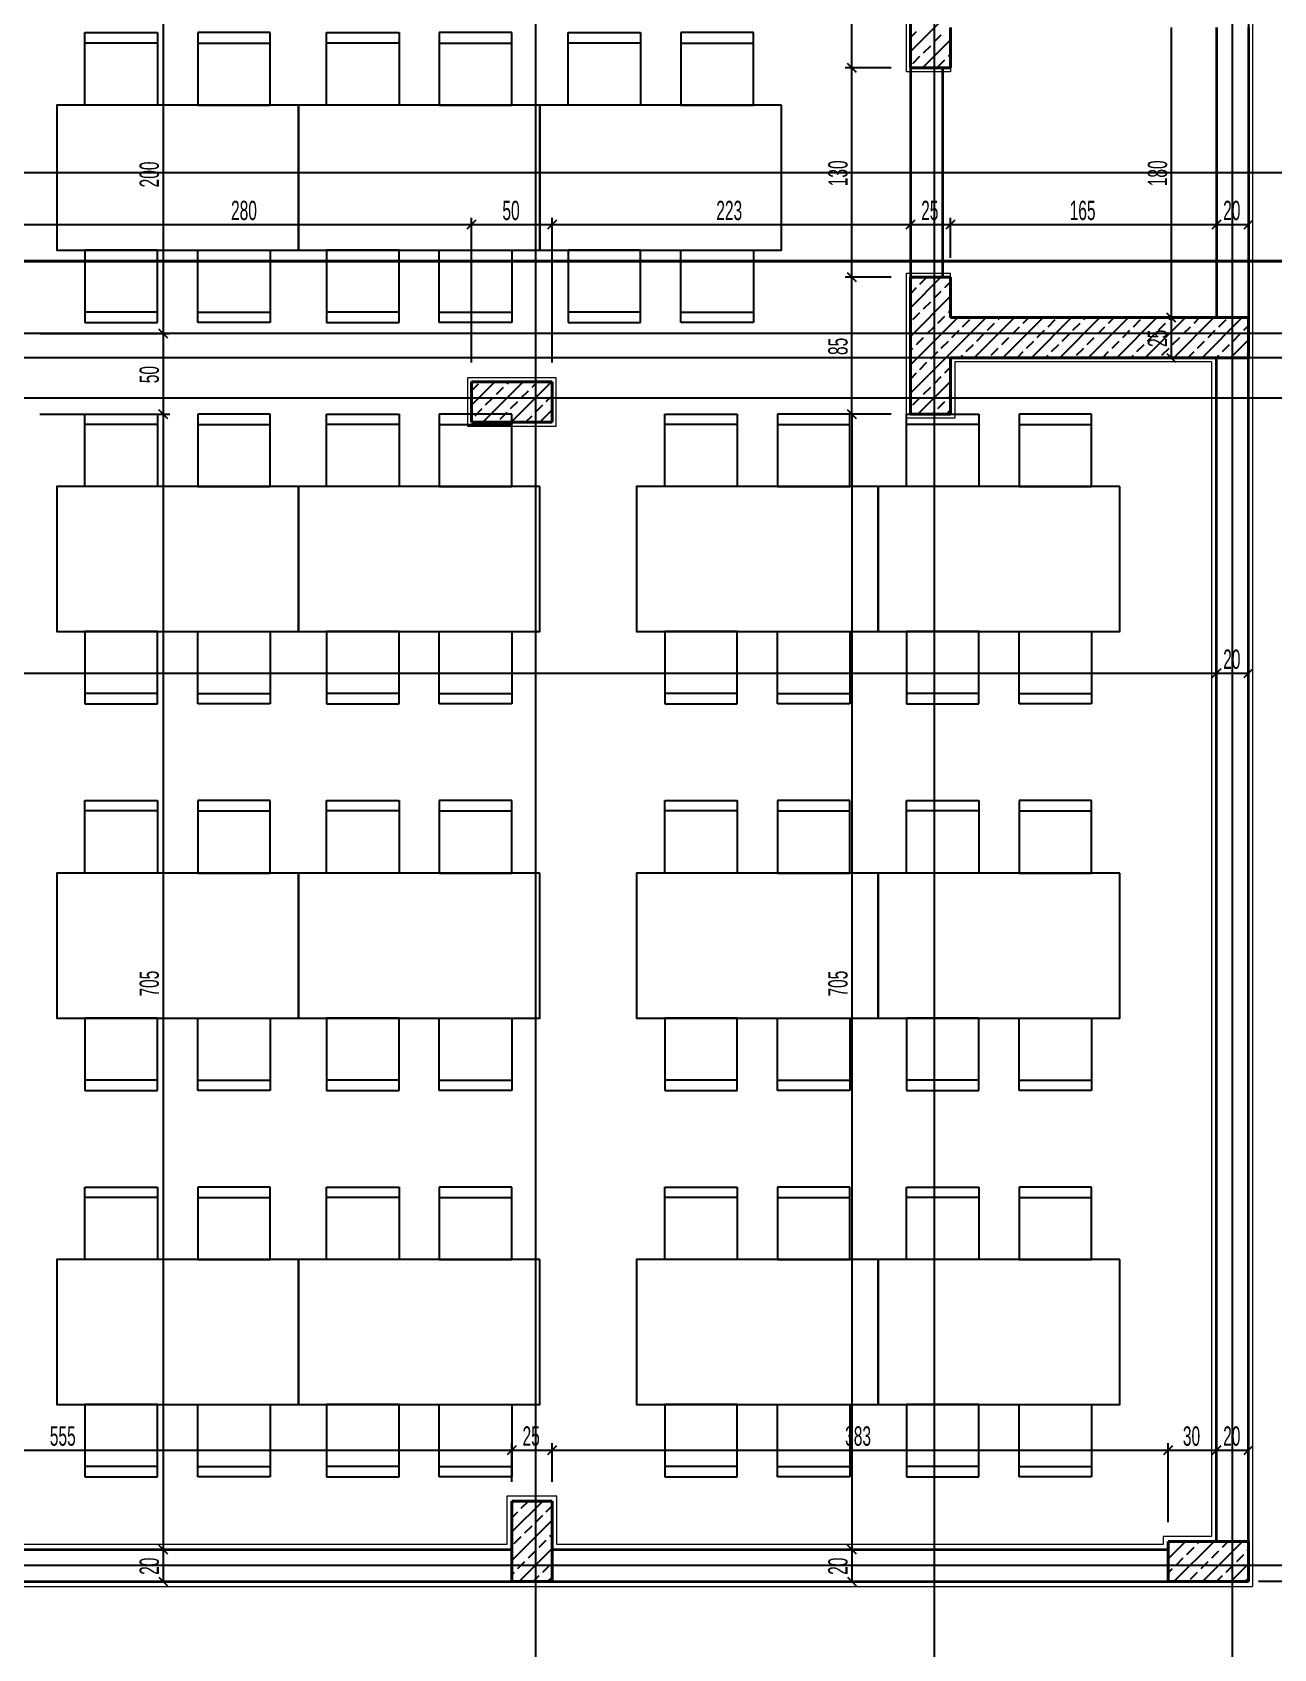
# Model space of a CAD drawing. Header units: inches. Extents: x -7543 to -822, y 102837 to 190349.
# Drawn here: x -836.4288 to -836.3518, y 102836.8108 to 102836.9112 of the extents above; entities that cross this region are included whole.
import ezdxf

# ---------------------------------------------------------------- set-up
doc = ezdxf.new("R2010")
doc.units = ezdxf.units.IN
doc.header["$MEASUREMENT"] = 0
for name, pattern in [('__ZG_T_P__9', [22, 1, -10, 1, -10]), ('DASHDOTX2', [2, 1, -0.5, 0, -0.5]), ('DASHED', [19.05, 12.7, -6.35])]:
    doc.linetypes.add(name, pattern=pattern)
doc.layers.get('Defpoints').update_dxf_attribs({"lineweight": 25})
for name, color, linetype, lineweight in [('AKS', 1, 'Continuous', 25), ('ICOL', 55, 'Continuous', 25), ('İZ DÜŞÜM', 253, 'Continuous', 20), ('KESİT', 7, 'Continuous', 40), ('KOLON', 2, 'Continuous', 40), ('SIVA', 150, 'Continuous', 15), ('TARAMA', 8, 'Continuous', 25)]:
    doc.layers.add(name, color=color, linetype=linetype, lineweight=lineweight)
doc.layers.add('DUVAR', color=7, linetype='Continuous', lineweight=35, true_color=0xfc4642)
doc.layers.add('TEFRİŞ', color=7, linetype='Continuous', lineweight=25, true_color=0x78462c)
doc.styles.add('OLCU', font='tromand.shx', dxfattribs={"width": 0.6, "height": 12})

msp = doc.modelspace()

# ---------------------------------------------------------------- linework, layer by layer
at = {"layer": 'AKS', "linetype": 'DASHDOTX2', "ltscale": 10}
for p, q in [((-836.39758, 102836.79642), (-836.39758, 102837.03038)), ((-836.37282, 102836.79642), (-836.37282, 102837.03038)), ((-836.35432, 102836.79642), (-836.35432, 102837.03038)), ((-836.54707, 102836.90249), (-836.34219, 102836.90249)), ((-836.34219, 102836.89249), (-836.54707, 102836.89249)), ((-836.34219, 102836.89099), (-836.63457, 102836.89099)), ((-836.34219, 102836.88849), (-836.54707, 102836.88849)), ((-836.34219, 102836.81599), (-836.54582, 102836.81599))]:
    msp.add_line(p, q, dxfattribs=at)
at = {"layer": 'Defpoints', "color": 6}
for p, q in [((-836.35332, 102836.98999), (-836.35332, 102836.81499)), ((-836.35332, 102836.81499), (-836.74082, 102836.81499))]:
    msp.add_line(p, q, dxfattribs=at)
at = {"layer": 'Defpoints', "color": 3}
for p, q in [((-836.37432, 102836.90899), (-836.37432, 102836.91199)), ((-836.37432, 102836.89599), (-836.37432, 102836.90899)), ((-836.37432, 102836.89299), (-836.37432, 102836.89599)), ((-836.37432, 102836.89099), (-836.37432, 102836.89299)), ((-836.37432, 102836.88749), (-836.37432, 102836.89099)), ((-836.36382, 102836.89099), (-836.37182, 102836.89099)), ((-836.37182, 102836.89099), (-836.37182, 102836.88749)), ((-836.35532, 102836.89099), (-836.36382, 102836.89099)), ((-836.35532, 102836.81749), (-836.35532, 102836.89099)), ((-836.37182, 102836.88749), (-836.37432, 102836.88749)), ((-836.39907, 102836.81699), (-836.39907, 102836.81999)), ((-836.39907, 102836.81999), (-836.39657, 102836.81999)), ((-836.39657, 102836.81999), (-836.39657, 102836.81699)), ((-836.35832, 102836.81699), (-836.35832, 102836.81749)), ((-836.35832, 102836.81749), (-836.35532, 102836.81749)), ((-836.45457, 102836.81699), (-836.39907, 102836.81699)), ((-836.39657, 102836.81699), (-836.35832, 102836.81699))]:
    msp.add_line(p, q, dxfattribs=at)
at = {"layer": 'DUVAR'}
for p, q in [((-836.35532, 102836.91149), (-836.35532, 102836.89349)), ((-836.35332, 102836.91149), (-836.35332, 102836.89349)), ((-836.37432, 102836.90899), (-836.37432, 102836.89599)), ((-836.37232, 102836.90899), (-836.37232, 102836.89599)), ((-836.35532, 102836.81749), (-836.35532, 102836.89099)), ((-836.35332, 102836.81749), (-836.35332, 102836.89099)), ((-836.45457, 102836.81699), (-836.39907, 102836.81699)), ((-836.39657, 102836.81699), (-836.35832, 102836.81699)), ((-836.45457, 102836.81499), (-836.39907, 102836.81499)), ((-836.39657, 102836.81499), (-836.35832, 102836.81499))]:
    msp.add_line(p, q, dxfattribs=at)
at = {"layer": 'ICOL'}
for p, q in [((-836.37795, 102836.90899), (-836.37795, 102836.91549)), ((-836.42072, 102836.91249), (-836.42072, 102836.89249)), ((-836.35812, 102836.91149), (-836.35812, 102836.89349)), ((-836.37552, 102836.90899), (-836.37837, 102836.90899)), ((-836.37552, 102836.90899), (-836.37837, 102836.90899)), ((-836.37768, 102836.90872), (-836.37822, 102836.90926)), ((-836.37822, 102836.90926), (-836.37768, 102836.90872)), ((-836.37795, 102836.89599), (-836.37795, 102836.90899)), ((-836.40157, 102836.89069), (-836.40157, 102836.89969)), ((-836.40157, 102836.89069), (-836.40157, 102836.89969)), ((-836.39657, 102836.89069), (-836.39657, 102836.89969)), ((-836.39657, 102836.89069), (-836.39657, 102836.89969)), ((-836.37432, 102836.89719), (-836.37432, 102836.89969)), ((-836.37432, 102836.89719), (-836.37432, 102836.89969)), ((-836.37182, 102836.89719), (-836.37182, 102836.89969)), ((-836.37182, 102836.89719), (-836.37182, 102836.89969)), ((-836.35532, 102836.89715), (-836.35532, 102836.89969)), ((-836.35532, 102836.89715), (-836.35532, 102836.89969)), ((-836.35332, 102836.89718), (-836.35332, 102836.89969)), ((-836.42957, 102836.89927), (-836.40157, 102836.89927)), ((-836.40184, 102836.899), (-836.4013, 102836.89954)), ((-836.4013, 102836.89954), (-836.40184, 102836.899)), ((-836.40157, 102836.89927), (-836.39657, 102836.89927)), ((-836.39684, 102836.899), (-836.3963, 102836.89954)), ((-836.3963, 102836.89954), (-836.39684, 102836.899)), ((-836.39657, 102836.89927), (-836.37432, 102836.89927)), ((-836.37459, 102836.899), (-836.37405, 102836.89954)), ((-836.37405, 102836.89954), (-836.37459, 102836.899)), ((-836.37432, 102836.89927), (-836.37182, 102836.89927)), ((-836.37209, 102836.899), (-836.37155, 102836.89954)), ((-836.37155, 102836.89954), (-836.37209, 102836.899)), ((-836.37182, 102836.89927), (-836.35532, 102836.89927)), ((-836.35559, 102836.899), (-836.35505, 102836.89954)), ((-836.35505, 102836.89954), (-836.35559, 102836.899)), ((-836.35532, 102836.89927), (-836.35332, 102836.89927)), ((-836.35359, 102836.899), (-836.35305, 102836.89954)), ((-836.37552, 102836.89599), (-836.37837, 102836.89599)), ((-836.37552, 102836.89599), (-836.37837, 102836.89599)), ((-836.37768, 102836.89572), (-836.37822, 102836.89626)), ((-836.37822, 102836.89626), (-836.37768, 102836.89572)), ((-836.37795, 102836.88749), (-836.37795, 102836.89599)), ((-836.35839, 102836.89376), (-836.35785, 102836.89322)), ((-836.35785, 102836.89322), (-836.35839, 102836.89376)), ((-836.42099, 102836.89276), (-836.42045, 102836.89222)), ((-836.42045, 102836.89222), (-836.42099, 102836.89276)), ((-836.3578, 102836.89349), (-836.35854, 102836.89349)), ((-836.3578, 102836.89349), (-836.35854, 102836.89349)), ((-836.35812, 102836.89349), (-836.35812, 102836.89099)), ((-836.42837, 102836.89249), (-836.4203, 102836.89249)), ((-836.42837, 102836.89249), (-836.4203, 102836.89249)), ((-836.42072, 102836.89249), (-836.42072, 102836.88749)), ((-836.35787, 102836.89099), (-836.35854, 102836.89099)), ((-836.35839, 102836.89126), (-836.35785, 102836.89072)), ((-836.42099, 102836.88776), (-836.42045, 102836.88722)), ((-836.42045, 102836.88722), (-836.42099, 102836.88776)), ((-836.37822, 102836.88776), (-836.37768, 102836.88722)), ((-836.37768, 102836.88722), (-836.37822, 102836.88776)), ((-836.42837, 102836.88749), (-836.4203, 102836.88749)), ((-836.42837, 102836.88749), (-836.4203, 102836.88749)), ((-836.42072, 102836.88749), (-836.42072, 102836.81699)), ((-836.37552, 102836.88749), (-836.37837, 102836.88749)), ((-836.37552, 102836.88749), (-836.37837, 102836.88749)), ((-836.37795, 102836.88749), (-836.37795, 102836.81699)), ((-836.35559, 102836.87114), (-836.35505, 102836.87168)), ((-836.35505, 102836.87168), (-836.35559, 102836.87114)), ((-836.35532, 102836.87126), (-836.35532, 102836.87183)), ((-836.35532, 102836.87126), (-836.35532, 102836.87183)), ((-836.35359, 102836.87114), (-836.35305, 102836.87168)), ((-836.35332, 102836.871), (-836.35332, 102836.87183)), ((-836.73882, 102836.87141), (-836.35532, 102836.87141)), ((-836.35532, 102836.87141), (-836.35332, 102836.87141)), ((-836.39934, 102836.82289), (-836.3988, 102836.82343)), ((-836.3988, 102836.82343), (-836.39934, 102836.82289)), ((-836.39907, 102836.82119), (-836.39907, 102836.82358)), ((-836.39907, 102836.82119), (-836.39907, 102836.82358)), ((-836.39684, 102836.82289), (-836.3963, 102836.82343)), ((-836.3963, 102836.82343), (-836.39684, 102836.82289)), ((-836.39657, 102836.82119), (-836.39657, 102836.82358)), ((-836.39657, 102836.82119), (-836.39657, 102836.82358)), ((-836.35859, 102836.82289), (-836.35805, 102836.82343)), ((-836.35805, 102836.82343), (-836.35859, 102836.82289)), ((-836.35832, 102836.81869), (-836.35832, 102836.82358)), ((-836.35832, 102836.81869), (-836.35832, 102836.82358)), ((-836.35559, 102836.82289), (-836.35505, 102836.82343)), ((-836.35505, 102836.82343), (-836.35559, 102836.82289)), ((-836.35532, 102836.82074), (-836.35532, 102836.82358)), ((-836.35532, 102836.82074), (-836.35532, 102836.82358)), ((-836.35359, 102836.82289), (-836.35305, 102836.82343)), ((-836.35332, 102836.82098), (-836.35332, 102836.82358)), ((-836.45457, 102836.82316), (-836.39907, 102836.82316)), ((-836.39907, 102836.82316), (-836.39657, 102836.82316)), ((-836.39657, 102836.82316), (-836.35832, 102836.82316)), ((-836.35832, 102836.82316), (-836.35532, 102836.82316)), ((-836.35532, 102836.82316), (-836.35332, 102836.82316)), ((-836.41802, 102836.81699), (-836.42114, 102836.81699)), ((-836.41802, 102836.81699), (-836.42114, 102836.81699)), ((-836.42099, 102836.81726), (-836.42045, 102836.81672)), ((-836.42045, 102836.81672), (-836.42099, 102836.81726)), ((-836.42072, 102836.81699), (-836.42072, 102836.81499)), ((-836.37706, 102836.81699), (-836.37837, 102836.81699)), ((-836.37706, 102836.81699), (-836.37837, 102836.81699)), ((-836.37822, 102836.81726), (-836.37768, 102836.81672)), ((-836.37768, 102836.81672), (-836.37822, 102836.81726)), ((-836.37795, 102836.81699), (-836.37795, 102836.81499)), ((-836.4182, 102836.81499), (-836.42114, 102836.81499)), ((-836.42099, 102836.81526), (-836.42045, 102836.81472)), ((-836.37746, 102836.81499), (-836.37837, 102836.81499)), ((-836.37822, 102836.81526), (-836.37768, 102836.81472)), ((-836.35053, 102836.81499), (-836.35271, 102836.81499))]:
    msp.add_line(p, q, dxfattribs=at)
at = {"layer": 'İZ DÜŞÜM', "linetype": '__ZG_T_P__9'}
for p, q in [((-836.35332, 102836.98999), (-836.35332, 102836.81499)), ((-836.35332, 102836.81499), (-836.45957, 102836.81499))]:
    msp.add_line(p, q, dxfattribs=at)
at = {"layer": 'KESİT', "linetype": 'DASHED'}
msp.add_line((-836.17298, 102836.89699), (-836.43781, 102836.89699), dxfattribs=at)
at = {"layer": 'KOLON'}
for p, q in [((-836.37432, 102836.90899), (-836.37432, 102836.91199)), ((-836.37182, 102836.91149), (-836.37182, 102836.90899)), ((-836.37182, 102836.90899), (-836.37432, 102836.90899)), ((-836.37432, 102836.89299), (-836.37432, 102836.89599)), ((-836.37432, 102836.89599), (-836.37182, 102836.89599)), ((-836.37182, 102836.89599), (-836.37182, 102836.89349)), ((-836.37432, 102836.89099), (-836.37432, 102836.89299)), ((-836.37182, 102836.89349), (-836.35332, 102836.89349)), ((-836.35332, 102836.89349), (-836.35332, 102836.89099)), ((-836.37432, 102836.88749), (-836.37432, 102836.89099)), ((-836.36382, 102836.89099), (-836.37182, 102836.89099)), ((-836.37182, 102836.89099), (-836.37182, 102836.88749)), ((-836.35332, 102836.89099), (-836.36382, 102836.89099)), ((-836.39657, 102836.88949), (-836.40157, 102836.88949)), ((-836.40157, 102836.88949), (-836.40157, 102836.88699)), ((-836.39657, 102836.88699), (-836.39657, 102836.88949)), ((-836.40157, 102836.88699), (-836.39657, 102836.88699)), ((-836.37182, 102836.88749), (-836.37432, 102836.88749)), ((-836.39657, 102836.81999), (-836.39907, 102836.81999)), ((-836.39907, 102836.81999), (-836.39907, 102836.81499)), ((-836.39657, 102836.81999), (-836.39907, 102836.81999)), ((-836.39907, 102836.81999), (-836.39907, 102836.81499)), ((-836.39657, 102836.81999), (-836.39907, 102836.81999)), ((-836.39907, 102836.81999), (-836.39907, 102836.81499)), ((-836.39657, 102836.81499), (-836.39657, 102836.81999)), ((-836.39657, 102836.81499), (-836.39657, 102836.81999)), ((-836.39657, 102836.81499), (-836.39657, 102836.81999)), ((-836.35832, 102836.81749), (-836.35832, 102836.81499)), ((-836.35332, 102836.81749), (-836.35832, 102836.81749)), ((-836.35832, 102836.81499), (-836.35832, 102836.81749)), ((-836.35832, 102836.81749), (-836.35332, 102836.81749)), ((-836.35832, 102836.81499), (-836.35832, 102836.81749)), ((-836.35832, 102836.81749), (-836.35332, 102836.81749)), ((-836.35332, 102836.81499), (-836.35332, 102836.81749)), ((-836.35332, 102836.81749), (-836.35332, 102836.81499)), ((-836.35332, 102836.81749), (-836.35332, 102836.81499)), ((-836.39907, 102836.81499), (-836.39657, 102836.81499)), ((-836.39907, 102836.81499), (-836.39657, 102836.81499)), ((-836.39907, 102836.81499), (-836.39657, 102836.81499)), ((-836.35832, 102836.81499), (-836.35332, 102836.81499)), ((-836.35332, 102836.81499), (-836.35832, 102836.81499)), ((-836.35332, 102836.81499), (-836.35832, 102836.81499))]:
    msp.add_line(p, q, dxfattribs=at)
at = {"layer": 'SIVA'}
for p, q in [((-836.35307, 102836.91424), (-836.35307, 102836.81469)), ((-836.37457, 102836.90874), (-836.37457, 102836.91199)), ((-836.37182, 102836.90874), (-836.37457, 102836.90874)), ((-836.37182, 102836.90899), (-836.37182, 102836.90874)), ((-836.37457, 102836.89299), (-836.37457, 102836.89624)), ((-836.37457, 102836.89624), (-836.37182, 102836.89624)), ((-836.37182, 102836.89599), (-836.37182, 102836.89624)), ((-836.37457, 102836.89099), (-836.37457, 102836.89299)), ((-836.37457, 102836.88724), (-836.37457, 102836.89099)), ((-836.36382, 102836.89074), (-836.37157, 102836.89074)), ((-836.37157, 102836.89074), (-836.37157, 102836.88724)), ((-836.35562, 102836.89074), (-836.36382, 102836.89074)), ((-836.35562, 102836.89074), (-836.35562, 102836.81779)), ((-836.39632, 102836.88974), (-836.40182, 102836.88974)), ((-836.40182, 102836.88974), (-836.40182, 102836.88674)), ((-836.39632, 102836.88674), (-836.39632, 102836.88974)), ((-836.40182, 102836.88674), (-836.39632, 102836.88674)), ((-836.37157, 102836.88724), (-836.37457, 102836.88724)), ((-836.39627, 102836.82029), (-836.39937, 102836.82029)), ((-836.39937, 102836.82029), (-836.39937, 102836.81729)), ((-836.39627, 102836.81729), (-836.39627, 102836.82029)), ((-836.35862, 102836.81779), (-836.35862, 102836.81729)), ((-836.35562, 102836.81779), (-836.35862, 102836.81779)), ((-836.39937, 102836.81729), (-836.45427, 102836.81729)), ((-836.35862, 102836.81729), (-836.39627, 102836.81729)), ((-836.45487, 102836.81469), (-836.39877, 102836.81469)), ((-836.39937, 102836.81469), (-836.39627, 102836.81469)), ((-836.39687, 102836.81469), (-836.35802, 102836.81469)), ((-836.35862, 102836.81469), (-836.35307, 102836.81469))]:
    msp.add_line(p, q, dxfattribs=at)
at = {"layer": 'TARAMA'}
for p, q in [((-836.37432, 102836.91), (-836.37033, 102836.91399)), ((-836.37432, 102836.91088), (-836.37395, 102836.91126)), ((-836.37356, 102836.90899), (-836.37182, 102836.91073)), ((-836.37284, 102836.9106), (-836.3724, 102836.91104)), ((-836.37417, 102836.90927), (-836.37373, 102836.90971)), ((-836.37351, 102836.90993), (-836.37306, 102836.91037)), ((-836.37196, 102836.90971), (-836.37182, 102836.90985)), ((-836.37262, 102836.90905), (-836.37218, 102836.90949)), ((-836.37432, 102836.89586), (-836.37419, 102836.89599)), ((-836.37432, 102836.89409), (-836.37242, 102836.89599)), ((-836.37373, 102836.89557), (-836.3733, 102836.89599)), ((-836.37218, 102836.89535), (-836.37182, 102836.89571)), ((-836.37432, 102836.89497), (-836.37395, 102836.89535)), ((-836.37432, 102836.89232), (-836.37182, 102836.89482)), ((-836.37284, 102836.89469), (-836.3724, 102836.89513)), ((-836.37417, 102836.89336), (-836.37373, 102836.8938)), ((-836.37351, 102836.89402), (-836.37306, 102836.89446)), ((-836.37196, 102836.8938), (-836.37182, 102836.89394)), ((-836.37432, 102836.89056), (-836.37138, 102836.89349)), ((-836.37432, 102836.88879), (-836.36962, 102836.89349)), ((-836.37329, 102836.89248), (-836.37284, 102836.89292)), ((-836.37262, 102836.89314), (-836.37218, 102836.89358)), ((-836.37174, 102836.89225), (-836.3713, 102836.8927)), ((-836.37108, 102836.89292), (-836.37063, 102836.89336)), ((-836.37035, 102836.89099), (-836.36785, 102836.89349)), ((-836.36953, 102836.8927), (-836.36909, 102836.89314)), ((-836.36887, 102836.89336), (-836.36873, 102836.89349)), ((-836.36858, 102836.89099), (-836.36608, 102836.89349)), ((-836.36798, 102836.89248), (-836.36754, 102836.89292)), ((-836.36732, 102836.89314), (-836.36696, 102836.89349)), ((-836.36681, 102836.89099), (-836.36431, 102836.89349)), ((-836.36644, 102836.89225), (-836.36599, 102836.8927)), ((-836.36577, 102836.89292), (-836.36533, 102836.89336)), ((-836.36505, 102836.89099), (-836.36255, 102836.89349)), ((-836.36423, 102836.8927), (-836.36378, 102836.89314)), ((-836.36356, 102836.89336), (-836.36343, 102836.89349)), ((-836.36328, 102836.89099), (-836.36078, 102836.89349)), ((-836.36268, 102836.89248), (-836.36224, 102836.89292)), ((-836.36202, 102836.89314), (-836.36166, 102836.89349)), ((-836.36151, 102836.89099), (-836.35901, 102836.89349)), ((-836.36113, 102836.89225), (-836.36069, 102836.8927)), ((-836.36047, 102836.89292), (-836.36003, 102836.89336)), ((-836.35974, 102836.89099), (-836.35724, 102836.89349)), ((-836.35892, 102836.8927), (-836.35848, 102836.89314)), ((-836.35826, 102836.89336), (-836.35813, 102836.89349)), ((-836.35797, 102836.89099), (-836.35547, 102836.89349)), ((-836.35738, 102836.89248), (-836.35693, 102836.89292)), ((-836.35671, 102836.89314), (-836.35636, 102836.89349)), ((-836.35621, 102836.89099), (-836.35371, 102836.89349)), ((-836.35583, 102836.89225), (-836.35539, 102836.8927)), ((-836.35517, 102836.89292), (-836.35472, 102836.89336)), ((-836.35362, 102836.8927), (-836.35332, 102836.89299)), ((-836.37395, 102836.89181), (-836.37351, 102836.89225)), ((-836.3724, 102836.89159), (-836.37196, 102836.89203)), ((-836.37085, 102836.89137), (-836.37041, 102836.89181)), ((-836.37019, 102836.89203), (-836.36975, 102836.89248)), ((-836.36864, 102836.89181), (-836.3682, 102836.89225)), ((-836.3671, 102836.89159), (-836.36666, 102836.89203)), ((-836.36555, 102836.89137), (-836.36511, 102836.89181)), ((-836.36489, 102836.89203), (-836.36445, 102836.89248)), ((-836.36334, 102836.89181), (-836.3629, 102836.89225)), ((-836.36179, 102836.89159), (-836.36135, 102836.89203)), ((-836.36025, 102836.89137), (-836.35981, 102836.89181)), ((-836.35959, 102836.89203), (-836.35914, 102836.89248)), ((-836.35804, 102836.89181), (-836.3576, 102836.89225)), ((-836.35649, 102836.89159), (-836.35605, 102836.89203)), ((-836.35494, 102836.89137), (-836.3545, 102836.89181)), ((-836.35444, 102836.89099), (-836.35332, 102836.89211)), ((-836.35428, 102836.89203), (-836.35384, 102836.89248)), ((-836.37432, 102836.89144), (-836.37417, 102836.89159)), ((-836.37373, 102836.89027), (-836.37329, 102836.89071)), ((-836.37306, 102836.89093), (-836.37262, 102836.89137)), ((-836.37123, 102836.89099), (-836.37108, 102836.89115)), ((-836.36931, 102836.89115), (-836.36887, 102836.89159)), ((-836.3677, 102836.89099), (-836.36732, 102836.89137)), ((-836.36593, 102836.89099), (-836.36577, 102836.89115)), ((-836.364, 102836.89115), (-836.36356, 102836.89159)), ((-836.36239, 102836.89099), (-836.36202, 102836.89137)), ((-836.36063, 102836.89099), (-836.36047, 102836.89115)), ((-836.3587, 102836.89115), (-836.35826, 102836.89159)), ((-836.35709, 102836.89099), (-836.35671, 102836.89137)), ((-836.35532, 102836.89099), (-836.35517, 102836.89115)), ((-836.3534, 102836.89115), (-836.35332, 102836.89123)), ((-836.37432, 102836.88967), (-836.37395, 102836.89005)), ((-836.37284, 102836.88938), (-836.3724, 102836.88982)), ((-836.37218, 102836.89005), (-836.37182, 102836.8904)), ((-836.40157, 102836.88805), (-836.40013, 102836.88949)), ((-836.40157, 102836.88894), (-836.40113, 102836.88938)), ((-836.40087, 102836.88699), (-836.39837, 102836.88949)), ((-836.40002, 102836.88872), (-836.39958, 102836.88916)), ((-836.39936, 102836.88938), (-836.39925, 102836.88949)), ((-836.3991, 102836.88699), (-836.3966, 102836.88949)), ((-836.39848, 102836.8885), (-836.39803, 102836.88894)), ((-836.39781, 102836.88916), (-836.39748, 102836.88949)), ((-836.39693, 102836.88828), (-836.39657, 102836.88863)), ((-836.37385, 102836.88749), (-836.37182, 102836.88952)), ((-836.37351, 102836.88872), (-836.37306, 102836.88916)), ((-836.37196, 102836.8885), (-836.37182, 102836.88864)), ((-836.40135, 102836.88739), (-836.40091, 102836.88784)), ((-836.40069, 102836.88806), (-836.40024, 102836.8885)), ((-836.39914, 102836.88784), (-836.3987, 102836.88828)), ((-836.39759, 102836.88761), (-836.39715, 102836.88806)), ((-836.39733, 102836.88699), (-836.39657, 102836.88775)), ((-836.37417, 102836.88806), (-836.37373, 102836.8885)), ((-836.37262, 102836.88784), (-836.37218, 102836.88828)), ((-836.37208, 102836.88749), (-836.37182, 102836.88775)), ((-836.40157, 102836.88717), (-836.40157, 102836.88717)), ((-836.3998, 102836.88717), (-836.39936, 102836.88761)), ((-836.39821, 102836.88699), (-836.39781, 102836.88739)), ((-836.37296, 102836.88749), (-836.37284, 102836.88761)), ((-836.39907, 102836.81984), (-836.39892, 102836.81999)), ((-836.39907, 102836.81808), (-836.39715, 102836.81999)), ((-836.39848, 102836.81956), (-836.39804, 102836.81999)), ((-836.39693, 102836.81933), (-836.39657, 102836.81969)), ((-836.39907, 102836.81896), (-836.3987, 102836.81933)), ((-836.39907, 102836.81631), (-836.39657, 102836.81881)), ((-836.39825, 102836.81801), (-836.39781, 102836.81845)), ((-836.39759, 102836.81867), (-836.39715, 102836.81911)), ((-836.39892, 102836.81735), (-836.39848, 102836.81779)), ((-836.39737, 102836.81712), (-836.39693, 102836.81757)), ((-836.39671, 102836.81779), (-836.39657, 102836.81792)), ((-836.35832, 102836.8164), (-836.35723, 102836.81749)), ((-836.35796, 102836.81499), (-836.35546, 102836.81749)), ((-836.35649, 102836.81735), (-836.35634, 102836.81749)), ((-836.35619, 102836.81499), (-836.35369, 102836.81749)), ((-836.35494, 102836.81712), (-836.35458, 102836.81749)), ((-836.39862, 102836.81499), (-836.39657, 102836.81704)), ((-836.39803, 102836.81646), (-836.39759, 102836.8169)), ((-836.35832, 102836.81728), (-836.35826, 102836.81735)), ((-836.35782, 102836.81602), (-836.35738, 102836.81646)), ((-836.35715, 102836.81668), (-836.35671, 102836.81712)), ((-836.35561, 102836.81646), (-836.35517, 102836.8169)), ((-836.35406, 102836.81624), (-836.35362, 102836.81668)), ((-836.3534, 102836.8169), (-836.35332, 102836.81698)), ((-836.39907, 102836.81542), (-836.39892, 102836.81558)), ((-836.3987, 102836.8158), (-836.39825, 102836.81624)), ((-836.39774, 102836.81499), (-836.39737, 102836.81536)), ((-836.39715, 102836.81558), (-836.39671, 102836.81602)), ((-836.35832, 102836.81552), (-836.35804, 102836.8158)), ((-836.35693, 102836.81514), (-836.35649, 102836.81558)), ((-836.35627, 102836.8158), (-836.35583, 102836.81624)), ((-836.35531, 102836.81499), (-836.35494, 102836.81536)), ((-836.35472, 102836.81558), (-836.35428, 102836.81602)), ((-836.35442, 102836.81499), (-836.35332, 102836.8161)), ((-836.39685, 102836.81499), (-836.39657, 102836.81527)), ((-836.35354, 102836.81499), (-836.3534, 102836.81514))]:
    msp.add_line(p, q, dxfattribs=at)
at = {"layer": 'TEFRİŞ'}
for p, q in [((-836.42557, 102836.90668), (-836.42557, 102836.91118)), ((-836.42557, 102836.91118), (-836.42107, 102836.91118)), ((-836.42107, 102836.91118), (-836.42107, 102836.90668)), ((-836.41857, 102836.91118), (-836.41857, 102836.90668)), ((-836.41407, 102836.91118), (-836.41857, 102836.91118)), ((-836.41407, 102836.90668), (-836.41407, 102836.91118)), ((-836.41057, 102836.90668), (-836.41057, 102836.91118)), ((-836.41057, 102836.91118), (-836.40607, 102836.91118)), ((-836.40607, 102836.91118), (-836.40607, 102836.90668)), ((-836.40357, 102836.91118), (-836.40357, 102836.90668)), ((-836.39907, 102836.91118), (-836.40357, 102836.91118)), ((-836.39907, 102836.90668), (-836.39907, 102836.91118)), ((-836.39557, 102836.90668), (-836.39557, 102836.91118)), ((-836.39557, 102836.91118), (-836.39107, 102836.91118)), ((-836.39107, 102836.91118), (-836.39107, 102836.90668)), ((-836.38857, 102836.91118), (-836.38857, 102836.90668)), ((-836.38407, 102836.91118), (-836.38857, 102836.91118)), ((-836.38407, 102836.90668), (-836.38407, 102836.91118)), ((-836.42107, 102836.91053), (-836.42557, 102836.91053)), ((-836.41857, 102836.91053), (-836.41407, 102836.91053)), ((-836.40607, 102836.91053), (-836.41057, 102836.91053)), ((-836.40357, 102836.91053), (-836.39907, 102836.91053)), ((-836.39107, 102836.91053), (-836.39557, 102836.91053)), ((-836.38857, 102836.91053), (-836.38407, 102836.91053)), ((-836.42107, 102836.90668), (-836.42557, 102836.90668)), ((-836.41857, 102836.90668), (-836.41407, 102836.90668)), ((-836.40607, 102836.90668), (-836.41057, 102836.90668)), ((-836.40357, 102836.90668), (-836.39907, 102836.90668)), ((-836.39107, 102836.90668), (-836.39557, 102836.90668)), ((-836.38857, 102836.90668), (-836.38407, 102836.90668)), ((-836.42107, 102836.89768), (-836.42557, 102836.89768)), ((-836.42557, 102836.89768), (-836.42557, 102836.89318)), ((-836.42107, 102836.89318), (-836.42107, 102836.89768)), ((-836.41857, 102836.89318), (-836.41857, 102836.89768)), ((-836.41857, 102836.89768), (-836.41407, 102836.89768)), ((-836.41407, 102836.89768), (-836.41407, 102836.89318)), ((-836.40607, 102836.89768), (-836.41057, 102836.89768)), ((-836.41057, 102836.89768), (-836.41057, 102836.89318)), ((-836.40607, 102836.89318), (-836.40607, 102836.89768)), ((-836.40357, 102836.89318), (-836.40357, 102836.89768)), ((-836.40357, 102836.89768), (-836.39907, 102836.89768)), ((-836.39907, 102836.89768), (-836.39907, 102836.89318)), ((-836.39107, 102836.89768), (-836.39557, 102836.89768)), ((-836.39557, 102836.89768), (-836.39557, 102836.89318)), ((-836.39107, 102836.89318), (-836.39107, 102836.89768)), ((-836.38857, 102836.89318), (-836.38857, 102836.89768)), ((-836.38857, 102836.89768), (-836.38407, 102836.89768)), ((-836.38407, 102836.89768), (-836.38407, 102836.89318)), ((-836.42107, 102836.89382), (-836.42557, 102836.89382)), ((-836.41857, 102836.89382), (-836.41407, 102836.89382)), ((-836.40607, 102836.89382), (-836.41057, 102836.89382)), ((-836.40357, 102836.89382), (-836.39907, 102836.89382)), ((-836.39107, 102836.89382), (-836.39557, 102836.89382)), ((-836.38857, 102836.89382), (-836.38407, 102836.89382)), ((-836.42557, 102836.89318), (-836.42107, 102836.89318)), ((-836.41407, 102836.89318), (-836.41857, 102836.89318)), ((-836.41057, 102836.89318), (-836.40607, 102836.89318)), ((-836.39907, 102836.89318), (-836.40357, 102836.89318)), ((-836.39557, 102836.89318), (-836.39107, 102836.89318)), ((-836.38407, 102836.89318), (-836.38857, 102836.89318)), ((-836.42557, 102836.88299), (-836.42557, 102836.88749)), ((-836.42557, 102836.88749), (-836.42107, 102836.88749)), ((-836.42107, 102836.88685), (-836.42557, 102836.88685)), ((-836.42107, 102836.88749), (-836.42107, 102836.88299)), ((-836.41857, 102836.88749), (-836.41857, 102836.88299)), ((-836.41407, 102836.88749), (-836.41857, 102836.88749)), ((-836.41857, 102836.88685), (-836.41407, 102836.88685)), ((-836.41407, 102836.88299), (-836.41407, 102836.88749)), ((-836.41057, 102836.88299), (-836.41057, 102836.88749)), ((-836.41057, 102836.88749), (-836.40607, 102836.88749)), ((-836.40607, 102836.88685), (-836.41057, 102836.88685)), ((-836.40607, 102836.88749), (-836.40607, 102836.88299)), ((-836.40357, 102836.88749), (-836.40357, 102836.88299)), ((-836.39907, 102836.88749), (-836.40357, 102836.88749)), ((-836.40357, 102836.88685), (-836.39907, 102836.88685)), ((-836.39907, 102836.88299), (-836.39907, 102836.88749)), ((-836.38957, 102836.88299), (-836.38957, 102836.88749)), ((-836.38957, 102836.88749), (-836.38507, 102836.88749)), ((-836.38507, 102836.88685), (-836.38957, 102836.88685)), ((-836.38507, 102836.88749), (-836.38507, 102836.88299)), ((-836.38257, 102836.88749), (-836.38257, 102836.88299)), ((-836.37807, 102836.88749), (-836.38257, 102836.88749)), ((-836.38257, 102836.88685), (-836.37807, 102836.88685)), ((-836.37807, 102836.88299), (-836.37807, 102836.88749)), ((-836.37457, 102836.88299), (-836.37457, 102836.88749)), ((-836.37457, 102836.88749), (-836.37007, 102836.88749)), ((-836.37007, 102836.88685), (-836.37457, 102836.88685)), ((-836.37007, 102836.88749), (-836.37007, 102836.88299)), ((-836.36757, 102836.88749), (-836.36757, 102836.88299)), ((-836.36307, 102836.88749), (-836.36757, 102836.88749)), ((-836.36757, 102836.88685), (-836.36307, 102836.88685)), ((-836.36307, 102836.88299), (-836.36307, 102836.88749)), ((-836.42107, 102836.88299), (-836.42557, 102836.88299)), ((-836.41857, 102836.88299), (-836.41407, 102836.88299)), ((-836.40607, 102836.88299), (-836.41057, 102836.88299)), ((-836.40357, 102836.88299), (-836.39907, 102836.88299)), ((-836.38507, 102836.88299), (-836.38957, 102836.88299)), ((-836.38257, 102836.88299), (-836.37807, 102836.88299)), ((-836.37007, 102836.88299), (-836.37457, 102836.88299)), ((-836.36757, 102836.88299), (-836.36307, 102836.88299)), ((-836.42107, 102836.87399), (-836.42557, 102836.87399)), ((-836.42557, 102836.87399), (-836.42557, 102836.86949)), ((-836.42107, 102836.86949), (-836.42107, 102836.87399)), ((-836.41857, 102836.86949), (-836.41857, 102836.87399)), ((-836.41857, 102836.87399), (-836.41407, 102836.87399)), ((-836.41407, 102836.87399), (-836.41407, 102836.86949)), ((-836.40607, 102836.87399), (-836.41057, 102836.87399)), ((-836.41057, 102836.87399), (-836.41057, 102836.86949)), ((-836.40607, 102836.86949), (-836.40607, 102836.87399)), ((-836.40357, 102836.86949), (-836.40357, 102836.87399)), ((-836.40357, 102836.87399), (-836.39907, 102836.87399)), ((-836.39907, 102836.87399), (-836.39907, 102836.86949)), ((-836.38507, 102836.87399), (-836.38957, 102836.87399)), ((-836.38957, 102836.87399), (-836.38957, 102836.86949)), ((-836.38507, 102836.86949), (-836.38507, 102836.87399)), ((-836.38257, 102836.86949), (-836.38257, 102836.87399)), ((-836.38257, 102836.87399), (-836.37807, 102836.87399)), ((-836.37807, 102836.87399), (-836.37807, 102836.86949)), ((-836.37007, 102836.87399), (-836.37457, 102836.87399)), ((-836.37457, 102836.87399), (-836.37457, 102836.86949)), ((-836.37007, 102836.86949), (-836.37007, 102836.87399)), ((-836.36757, 102836.86949), (-836.36757, 102836.87399)), ((-836.36757, 102836.87399), (-836.36307, 102836.87399)), ((-836.36307, 102836.87399), (-836.36307, 102836.86949)), ((-836.42107, 102836.87014), (-836.42557, 102836.87014)), ((-836.41857, 102836.87014), (-836.41407, 102836.87014)), ((-836.40607, 102836.87014), (-836.41057, 102836.87014)), ((-836.40357, 102836.87014), (-836.39907, 102836.87014)), ((-836.38507, 102836.87014), (-836.38957, 102836.87014)), ((-836.38257, 102836.87014), (-836.37807, 102836.87014)), ((-836.37007, 102836.87014), (-836.37457, 102836.87014)), ((-836.36757, 102836.87014), (-836.36307, 102836.87014)), ((-836.42557, 102836.86949), (-836.42107, 102836.86949)), ((-836.41407, 102836.86949), (-836.41857, 102836.86949)), ((-836.41057, 102836.86949), (-836.40607, 102836.86949)), ((-836.39907, 102836.86949), (-836.40357, 102836.86949)), ((-836.38957, 102836.86949), (-836.38507, 102836.86949)), ((-836.37807, 102836.86949), (-836.38257, 102836.86949)), ((-836.37457, 102836.86949), (-836.37007, 102836.86949)), ((-836.36307, 102836.86949), (-836.36757, 102836.86949)), ((-836.42557, 102836.85899), (-836.42557, 102836.86349)), ((-836.42557, 102836.86349), (-836.42107, 102836.86349)), ((-836.42107, 102836.86285), (-836.42557, 102836.86285)), ((-836.42107, 102836.86349), (-836.42107, 102836.85899)), ((-836.41857, 102836.86349), (-836.41857, 102836.85899)), ((-836.41407, 102836.86349), (-836.41857, 102836.86349)), ((-836.41857, 102836.86285), (-836.41407, 102836.86285)), ((-836.41407, 102836.85899), (-836.41407, 102836.86349)), ((-836.41057, 102836.85899), (-836.41057, 102836.86349)), ((-836.41057, 102836.86349), (-836.40607, 102836.86349)), ((-836.40607, 102836.86285), (-836.41057, 102836.86285)), ((-836.40607, 102836.86349), (-836.40607, 102836.85899)), ((-836.40357, 102836.86349), (-836.40357, 102836.85899)), ((-836.39907, 102836.86349), (-836.40357, 102836.86349)), ((-836.40357, 102836.86285), (-836.39907, 102836.86285)), ((-836.39907, 102836.85899), (-836.39907, 102836.86349)), ((-836.38957, 102836.85899), (-836.38957, 102836.86349)), ((-836.38957, 102836.86349), (-836.38507, 102836.86349)), ((-836.38507, 102836.86285), (-836.38957, 102836.86285)), ((-836.38507, 102836.86349), (-836.38507, 102836.85899)), ((-836.38257, 102836.86349), (-836.38257, 102836.85899)), ((-836.37807, 102836.86349), (-836.38257, 102836.86349)), ((-836.38257, 102836.86285), (-836.37807, 102836.86285)), ((-836.37807, 102836.85899), (-836.37807, 102836.86349)), ((-836.37457, 102836.85899), (-836.37457, 102836.86349)), ((-836.37457, 102836.86349), (-836.37007, 102836.86349)), ((-836.37007, 102836.86285), (-836.37457, 102836.86285)), ((-836.37007, 102836.86349), (-836.37007, 102836.85899)), ((-836.36757, 102836.86349), (-836.36757, 102836.85899)), ((-836.36307, 102836.86349), (-836.36757, 102836.86349)), ((-836.36757, 102836.86285), (-836.36307, 102836.86285)), ((-836.36307, 102836.85899), (-836.36307, 102836.86349)), ((-836.42107, 102836.85899), (-836.42557, 102836.85899)), ((-836.41857, 102836.85899), (-836.41407, 102836.85899)), ((-836.40607, 102836.85899), (-836.41057, 102836.85899)), ((-836.40357, 102836.85899), (-836.39907, 102836.85899)), ((-836.38507, 102836.85899), (-836.38957, 102836.85899)), ((-836.38257, 102836.85899), (-836.37807, 102836.85899)), ((-836.37007, 102836.85899), (-836.37457, 102836.85899)), ((-836.36757, 102836.85899), (-836.36307, 102836.85899)), ((-836.42107, 102836.84999), (-836.42557, 102836.84999)), ((-836.42557, 102836.84999), (-836.42557, 102836.84549)), ((-836.42107, 102836.84549), (-836.42107, 102836.84999)), ((-836.41857, 102836.84549), (-836.41857, 102836.84999)), ((-836.41857, 102836.84999), (-836.41407, 102836.84999)), ((-836.41407, 102836.84999), (-836.41407, 102836.84549)), ((-836.40607, 102836.84999), (-836.41057, 102836.84999)), ((-836.41057, 102836.84999), (-836.41057, 102836.84549)), ((-836.40607, 102836.84549), (-836.40607, 102836.84999)), ((-836.40357, 102836.84549), (-836.40357, 102836.84999)), ((-836.40357, 102836.84999), (-836.39907, 102836.84999)), ((-836.39907, 102836.84999), (-836.39907, 102836.84549)), ((-836.38507, 102836.84999), (-836.38957, 102836.84999)), ((-836.38957, 102836.84999), (-836.38957, 102836.84549)), ((-836.38507, 102836.84549), (-836.38507, 102836.84999)), ((-836.38257, 102836.84549), (-836.38257, 102836.84999)), ((-836.38257, 102836.84999), (-836.37807, 102836.84999)), ((-836.37807, 102836.84999), (-836.37807, 102836.84549)), ((-836.37007, 102836.84999), (-836.37457, 102836.84999)), ((-836.37457, 102836.84999), (-836.37457, 102836.84549)), ((-836.37007, 102836.84549), (-836.37007, 102836.84999)), ((-836.36757, 102836.84549), (-836.36757, 102836.84999)), ((-836.36757, 102836.84999), (-836.36307, 102836.84999)), ((-836.36307, 102836.84999), (-836.36307, 102836.84549)), ((-836.42107, 102836.84614), (-836.42557, 102836.84614)), ((-836.42557, 102836.84549), (-836.42107, 102836.84549)), ((-836.41857, 102836.84614), (-836.41407, 102836.84614)), ((-836.41407, 102836.84549), (-836.41857, 102836.84549)), ((-836.40607, 102836.84614), (-836.41057, 102836.84614)), ((-836.41057, 102836.84549), (-836.40607, 102836.84549)), ((-836.40357, 102836.84614), (-836.39907, 102836.84614)), ((-836.39907, 102836.84549), (-836.40357, 102836.84549)), ((-836.38507, 102836.84614), (-836.38957, 102836.84614)), ((-836.38957, 102836.84549), (-836.38507, 102836.84549)), ((-836.38257, 102836.84614), (-836.37807, 102836.84614)), ((-836.37807, 102836.84549), (-836.38257, 102836.84549)), ((-836.37007, 102836.84614), (-836.37457, 102836.84614)), ((-836.37457, 102836.84549), (-836.37007, 102836.84549)), ((-836.36757, 102836.84614), (-836.36307, 102836.84614)), ((-836.36307, 102836.84549), (-836.36757, 102836.84549)), ((-836.42557, 102836.83499), (-836.42557, 102836.83949)), ((-836.42557, 102836.83949), (-836.42107, 102836.83949)), ((-836.42107, 102836.83949), (-836.42107, 102836.83499)), ((-836.41857, 102836.83949), (-836.41857, 102836.83499)), ((-836.41407, 102836.83949), (-836.41857, 102836.83949)), ((-836.41407, 102836.83499), (-836.41407, 102836.83949)), ((-836.41057, 102836.83499), (-836.41057, 102836.83949)), ((-836.41057, 102836.83949), (-836.40607, 102836.83949)), ((-836.40607, 102836.83949), (-836.40607, 102836.83499)), ((-836.40357, 102836.83949), (-836.40357, 102836.83499)), ((-836.39907, 102836.83949), (-836.40357, 102836.83949)), ((-836.39907, 102836.83499), (-836.39907, 102836.83949)), ((-836.38957, 102836.83499), (-836.38957, 102836.83949)), ((-836.38957, 102836.83949), (-836.38507, 102836.83949)), ((-836.38507, 102836.83949), (-836.38507, 102836.83499)), ((-836.38257, 102836.83949), (-836.38257, 102836.83499)), ((-836.37807, 102836.83949), (-836.38257, 102836.83949)), ((-836.37807, 102836.83499), (-836.37807, 102836.83949)), ((-836.37457, 102836.83499), (-836.37457, 102836.83949)), ((-836.37457, 102836.83949), (-836.37007, 102836.83949)), ((-836.37007, 102836.83949), (-836.37007, 102836.83499)), ((-836.36757, 102836.83949), (-836.36757, 102836.83499)), ((-836.36307, 102836.83949), (-836.36757, 102836.83949)), ((-836.36307, 102836.83499), (-836.36307, 102836.83949)), ((-836.42107, 102836.83885), (-836.42557, 102836.83885)), ((-836.41857, 102836.83885), (-836.41407, 102836.83885)), ((-836.40607, 102836.83885), (-836.41057, 102836.83885)), ((-836.40357, 102836.83885), (-836.39907, 102836.83885)), ((-836.38507, 102836.83885), (-836.38957, 102836.83885)), ((-836.38257, 102836.83885), (-836.37807, 102836.83885)), ((-836.37007, 102836.83885), (-836.37457, 102836.83885)), ((-836.36757, 102836.83885), (-836.36307, 102836.83885)), ((-836.42107, 102836.83499), (-836.42557, 102836.83499)), ((-836.41857, 102836.83499), (-836.41407, 102836.83499)), ((-836.40607, 102836.83499), (-836.41057, 102836.83499)), ((-836.40357, 102836.83499), (-836.39907, 102836.83499)), ((-836.38507, 102836.83499), (-836.38957, 102836.83499)), ((-836.38257, 102836.83499), (-836.37807, 102836.83499)), ((-836.37007, 102836.83499), (-836.37457, 102836.83499)), ((-836.36757, 102836.83499), (-836.36307, 102836.83499)), ((-836.42107, 102836.82599), (-836.42557, 102836.82599)), ((-836.42557, 102836.82599), (-836.42557, 102836.82149)), ((-836.42107, 102836.82149), (-836.42107, 102836.82599)), ((-836.41857, 102836.82149), (-836.41857, 102836.82599)), ((-836.41857, 102836.82599), (-836.41407, 102836.82599)), ((-836.41407, 102836.82599), (-836.41407, 102836.82149)), ((-836.40607, 102836.82599), (-836.41057, 102836.82599)), ((-836.41057, 102836.82599), (-836.41057, 102836.82149)), ((-836.40607, 102836.82149), (-836.40607, 102836.82599)), ((-836.40357, 102836.82149), (-836.40357, 102836.82599)), ((-836.40357, 102836.82599), (-836.39907, 102836.82599)), ((-836.39907, 102836.82599), (-836.39907, 102836.82149)), ((-836.38507, 102836.82599), (-836.38957, 102836.82599)), ((-836.38957, 102836.82599), (-836.38957, 102836.82149)), ((-836.38507, 102836.82149), (-836.38507, 102836.82599)), ((-836.38257, 102836.82149), (-836.38257, 102836.82599)), ((-836.38257, 102836.82599), (-836.37807, 102836.82599)), ((-836.37807, 102836.82599), (-836.37807, 102836.82149)), ((-836.37007, 102836.82599), (-836.37457, 102836.82599)), ((-836.37457, 102836.82599), (-836.37457, 102836.82149)), ((-836.37007, 102836.82149), (-836.37007, 102836.82599)), ((-836.36757, 102836.82149), (-836.36757, 102836.82599)), ((-836.36757, 102836.82599), (-836.36307, 102836.82599)), ((-836.36307, 102836.82599), (-836.36307, 102836.82149)), ((-836.42107, 102836.82214), (-836.42557, 102836.82214)), ((-836.42557, 102836.82149), (-836.42107, 102836.82149)), ((-836.41857, 102836.82214), (-836.41407, 102836.82214)), ((-836.41407, 102836.82149), (-836.41857, 102836.82149)), ((-836.40607, 102836.82214), (-836.41057, 102836.82214)), ((-836.41057, 102836.82149), (-836.40607, 102836.82149)), ((-836.40357, 102836.82214), (-836.39907, 102836.82214)), ((-836.39907, 102836.82149), (-836.40357, 102836.82149)), ((-836.38507, 102836.82214), (-836.38957, 102836.82214)), ((-836.38957, 102836.82149), (-836.38507, 102836.82149)), ((-836.38257, 102836.82214), (-836.37807, 102836.82214)), ((-836.37807, 102836.82149), (-836.38257, 102836.82149)), ((-836.37007, 102836.82214), (-836.37457, 102836.82214)), ((-836.37457, 102836.82149), (-836.37007, 102836.82149)), ((-836.36757, 102836.82214), (-836.36307, 102836.82214)), ((-836.36307, 102836.82149), (-836.36757, 102836.82149))]:
    msp.add_line(p, q, dxfattribs=at)
for points in [[(-836.41232, 102836.90668), (-836.42732, 102836.90668), (-836.42732, 102836.89768), (-836.41232, 102836.89768), (-836.41232, 102836.90668)], [(-836.39732, 102836.90668), (-836.41232, 102836.90668), (-836.41232, 102836.89768), (-836.39732, 102836.89768), (-836.39732, 102836.90668)], [(-836.38232, 102836.90668), (-836.39732, 102836.90668), (-836.39732, 102836.89768), (-836.38232, 102836.89768), (-836.38232, 102836.90668)], [(-836.41232, 102836.88299), (-836.42732, 102836.88299), (-836.42732, 102836.87399), (-836.41232, 102836.87399), (-836.41232, 102836.88299)], [(-836.39732, 102836.88299), (-836.41232, 102836.88299), (-836.41232, 102836.87399), (-836.39732, 102836.87399), (-836.39732, 102836.88299)], [(-836.37632, 102836.88299), (-836.39132, 102836.88299), (-836.39132, 102836.87399), (-836.37632, 102836.87399), (-836.37632, 102836.88299)], [(-836.36132, 102836.88299), (-836.37632, 102836.88299), (-836.37632, 102836.87399), (-836.36132, 102836.87399), (-836.36132, 102836.88299)], [(-836.41232, 102836.85899), (-836.42732, 102836.85899), (-836.42732, 102836.84999), (-836.41232, 102836.84999), (-836.41232, 102836.85899)], [(-836.39732, 102836.85899), (-836.41232, 102836.85899), (-836.41232, 102836.84999), (-836.39732, 102836.84999), (-836.39732, 102836.85899)], [(-836.37632, 102836.85899), (-836.39132, 102836.85899), (-836.39132, 102836.84999), (-836.37632, 102836.84999), (-836.37632, 102836.85899)], [(-836.36132, 102836.85899), (-836.37632, 102836.85899), (-836.37632, 102836.84999), (-836.36132, 102836.84999), (-836.36132, 102836.85899)], [(-836.41232, 102836.83499), (-836.42732, 102836.83499), (-836.42732, 102836.82599), (-836.41232, 102836.82599), (-836.41232, 102836.83499)], [(-836.39732, 102836.83499), (-836.41232, 102836.83499), (-836.41232, 102836.82599), (-836.39732, 102836.82599), (-836.39732, 102836.83499)], [(-836.37632, 102836.83499), (-836.39132, 102836.83499), (-836.39132, 102836.82599), (-836.37632, 102836.82599), (-836.37632, 102836.83499)], [(-836.36132, 102836.83499), (-836.37632, 102836.83499), (-836.37632, 102836.82599), (-836.36132, 102836.82599), (-836.36132, 102836.83499)]]:
    msp.add_lwpolyline(points, dxfattribs=at)

# ---------------------------------------------------------------- texts
at = {"layer": 'ICOL', "style": 'OLCU', "width": 0.6}
for s, p in [('200', (-836.42098, 102836.90157)), ('130', (-836.37822, 102836.90164)), ('180', (-836.35838, 102836.90164)), ('25', (-836.35838, 102836.89166)), ('85', (-836.37822, 102836.89116)), ('50', (-836.42098, 102836.88941)), ('705', (-836.42098, 102836.85132)), ('705', (-836.37822, 102836.85132)), ('20', (-836.42098, 102836.81541)), ('20', (-836.37822, 102836.81541))]:
    msp.add_text(s, height=0.0012, rotation=90, dxfattribs=at).set_placement(p)
for s, p in [('280', (-836.4165, 102836.89954)), ('50', (-836.39965, 102836.89954)), ('223', (-836.38637, 102836.89954)), ('25', (-836.37365, 102836.89954)), ('165', (-836.36443, 102836.89954)), ('20', (-836.3549, 102836.89954)), ('20', (-836.3549, 102836.87167)), ('555', (-836.42775, 102836.82343)), ('25', (-836.3984, 102836.82343)), ('383', (-836.37837, 102836.82343)), ('30', (-836.3574, 102836.82343)), ('20', (-836.3549, 102836.82343))]:
    msp.add_text(s, height=0.0012, dxfattribs=at).set_placement(p)

doc.saveas('drawing.dxf')
